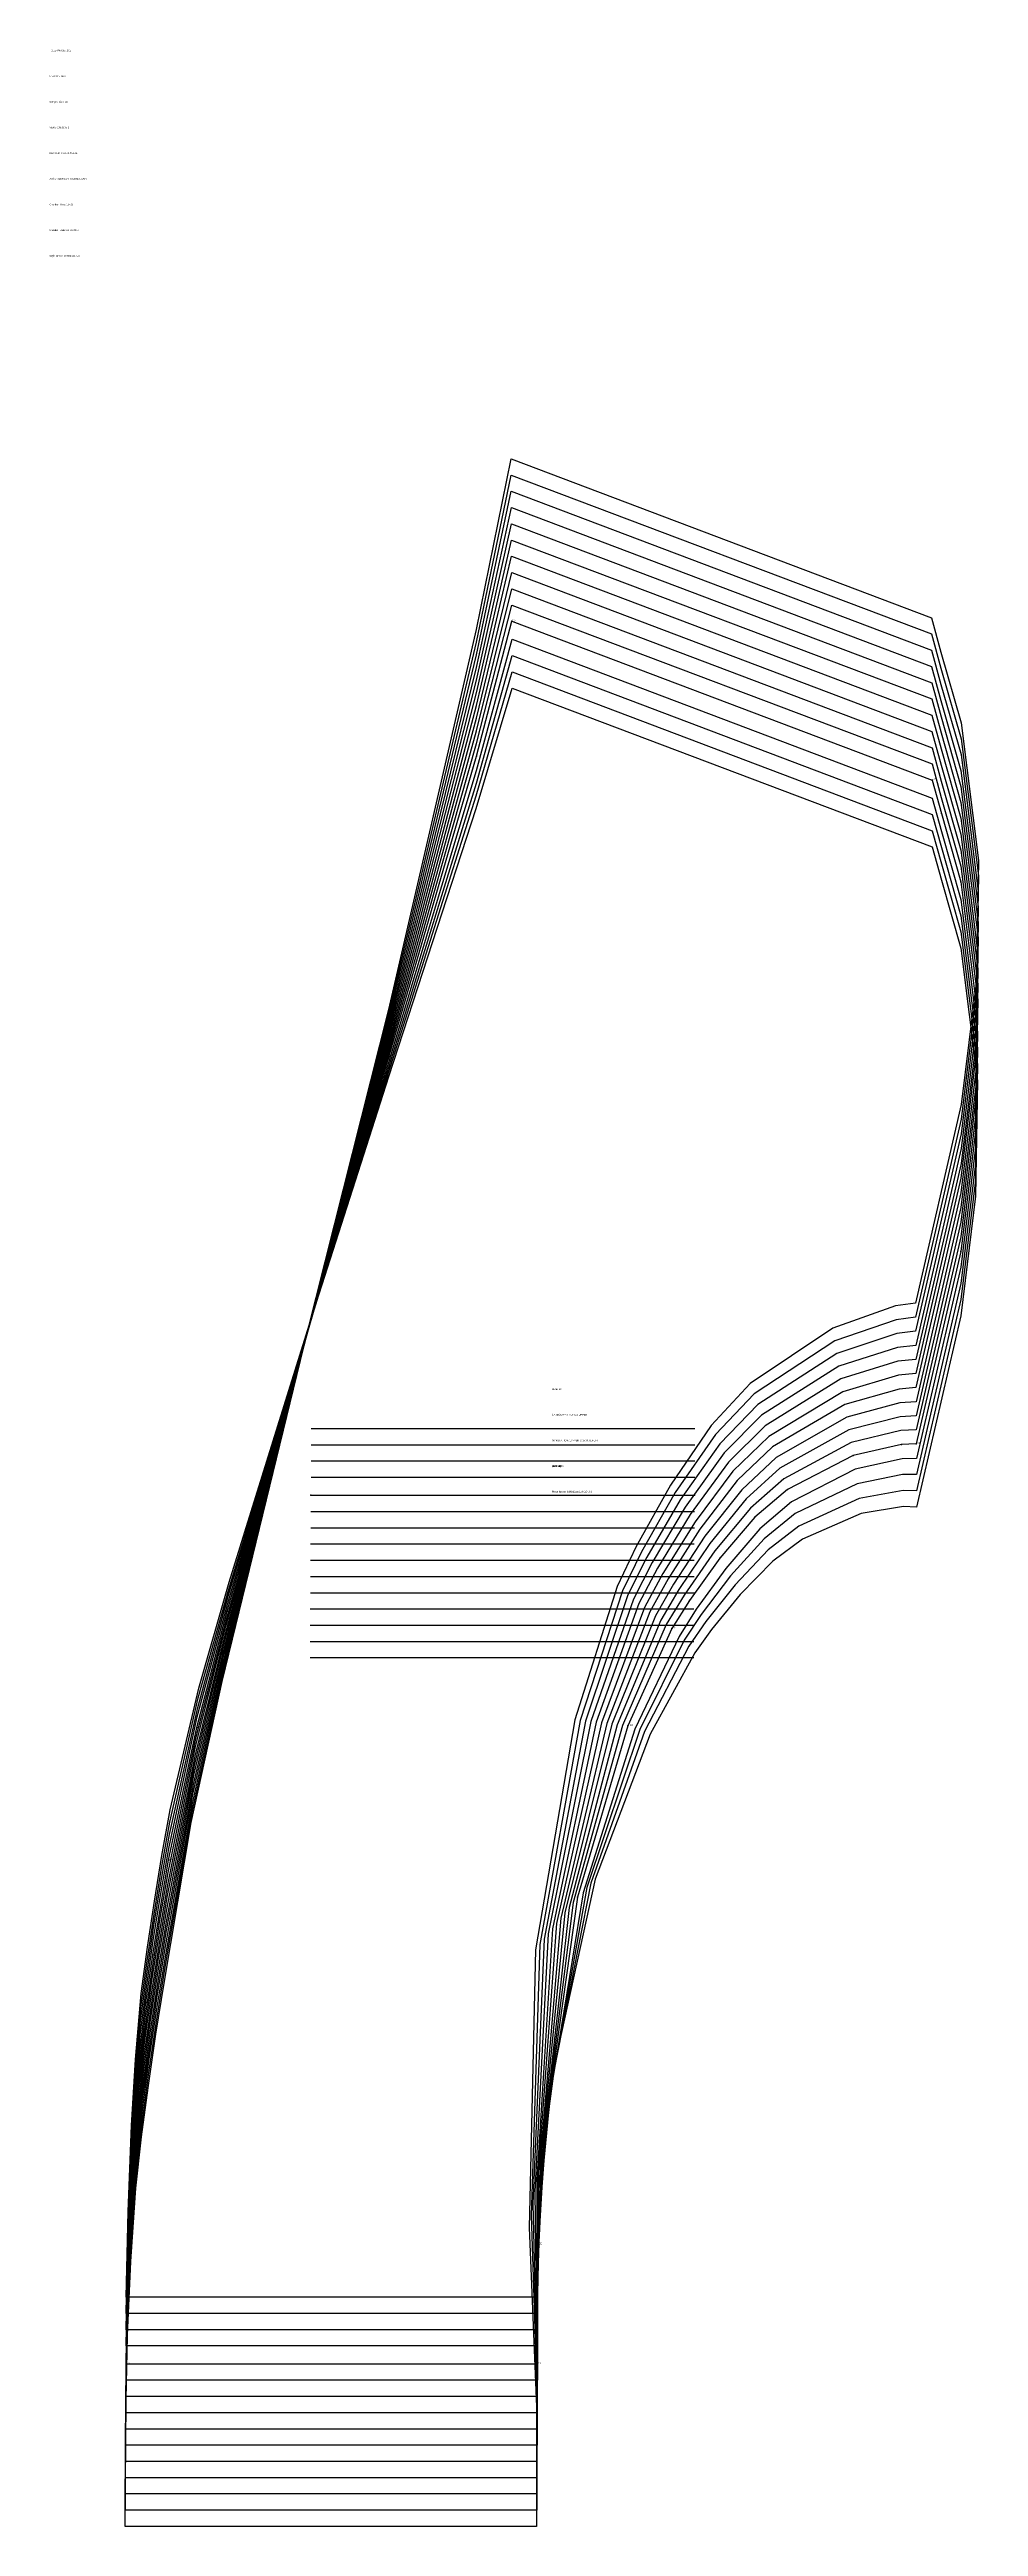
# Model space of a CAD drawing. Extents: x -839 to 1721, y -537 to 682.
# Drawn here: x 0 to 128.7, y -314.5 to 28.7 of the extents above; entities that cross this region are included whole.
import ezdxf

# ---------------------------------------------------------------- set-up
doc = ezdxf.new("R2010")
doc.units = 0

# ---------------------------------------------------------------- blocks, each defined once
blk = doc.blocks.new('GMG1016S19-CO U 1_42')
at = {"layer": '1'}
for points in [[(10.6299, -282.7605), (10.8738, -270.853), (11.3437, -258.948), (11.9126, -249.7938), (12.7102, -240.6524), (13.5662, -234.2592), (14.5263, -227.8812), (15.5804, -221.5363), (16.731, -215.2092), (20.6706, -198.3791), (24.8819, -183.6522), (36.2103, -147.3302), (47.0027, -113.6066), (59.1211, -76.4693), (64.0995, -59.7688)], [(64.0995, -59.7688), (122.329, -81.7906)], [(122.329, -81.7906), (123.5914, -86.3855), (126.2812, -95.8165), (128.5875, -114.1908), (128.2904, -130.203), (126.2584, -146.7612), (120.1268, -173.2636)], [(120.1268, -173.2636), (118.3412, -173.2001), (112.4662, -174.1399), (104.3407, -177.6985), (100.2285, -180.7769), (95.7047, -185.3997), (91.7398, -190.2283), (89.4157, -193.4541), (89.4157, -193.4541), (83.2485, -204.7495), (75.6286, -224.8383), (70.132, -249.8345), (67.6275, -266.1616), (67.6275, -282.7605)], [(67.6275, -282.7605), (10.6299, -282.7605)]]:
    blk.add_lwpolyline(points, dxfattribs=at)
at = {"layer": '5'}
blk.add_line((36.2382, -162.3696), (89.4004, -162.3696), dxfattribs=at)
at = {"layer": '6'}
blk.add_line((67.6275, -282.7605), (10.6299, -282.7605), dxfattribs=at)
at = {"layer": '7'}
blk.add_line((36.2382, -162.3696), (89.4004, -162.3696), dxfattribs=at)
at = {"layer": '1'}
for s, p in [('SIZE: 42', (69.6088, -167.7086)), ('Piece Name: GMG1016S19-CO U 1', (69.6088, -171.2646))]:
    blk.add_text(s, height=0.25, dxfattribs=at).set_placement(p)
blk = doc.blocks.new('GMG1016S19-CO U 1_44')
at = {"layer": '1'}
for points in [[(10.6299, -285.0084), (10.8585, -273.0043), (11.3158, -261.0079), (11.8745, -251.7801), (12.6645, -242.5624), (13.5205, -236.1185), (14.4781, -229.6923), (15.5322, -223.294), (16.6828, -216.9135), (20.6096, -199.6974), (24.8235, -184.625), (36.1849, -147.4598), (47.0129, -112.9462), (59.1338, -74.7065), (64.0995, -57.5183)], [(64.0995, -57.5183), (122.329, -79.5401)], [(122.329, -79.5401), (123.5914, -84.135), (126.2812, -93.5635), (128.5875, -111.9404), (128.2904, -127.95), (126.2584, -144.5134), (120.1268, -171.0132)], [(120.1268, -171.0132), (118.2701, -170.9802), (112.1893, -172.0622), (103.8175, -175.9052), (99.6011, -179.1691), (94.9884, -184.0485), (90.9574, -189.1361), (88.6029, -192.527), (88.6029, -192.527), (82.4586, -204.3761), (75.0037, -225.3819), (69.8628, -251.4245), (67.6275, -268.412), (67.6275, -285.0084)], [(67.6275, -285.0084), (10.6299, -285.0084)]]:
    blk.add_lwpolyline(points, dxfattribs=at)
at = {"layer": '5'}
blk.add_line((36.2382, -164.62), (89.4004, -164.62), dxfattribs=at)
at = {"layer": '6'}
blk.add_line((67.6275, -285.0084), (10.6299, -285.0084), dxfattribs=at)
at = {"layer": '7'}
blk.add_line((36.2382, -164.62), (89.4004, -164.62), dxfattribs=at)
at = {"layer": '1'}
for s, p in [('SIZE: 44', (69.6088, -167.7061)), ('Piece Name: GMG1016S19-CO U 1', (69.6088, -171.2621))]:
    blk.add_text(s, height=0.25, dxfattribs=at).set_placement(p)
blk = doc.blocks.new('GMG1016S19-CO U 1_46')
at = {"layer": '1'}
for points in [[(10.6299, -287.2588), (10.8433, -275.1633), (11.2853, -263.0679), (11.8364, -253.7638), (12.6188, -244.4751), (13.4722, -237.9803), (14.4273, -231.5007), (15.4814, -225.0491), (16.632, -218.6179), (20.5436, -201.0182), (24.765, -185.6029), (36.157, -147.5867), (47.0231, -112.2884), (59.1439, -72.9514), (64.0995, -55.2679)], [(64.0995, -55.2679), (122.329, -77.2872)], [(122.329, -77.2872), (123.5914, -81.8846), (126.2812, -91.3156), (128.5875, -109.69), (128.2904, -125.6996), (126.2584, -142.2629), (120.1268, -168.7602)], [(120.1268, -168.7602), (118.204, -168.7653), (111.9277, -170.02), (103.34, -174.1755), (99.0448, -177.6502), (94.3687, -182.8039), (90.3021, -188.1556), (87.9374, -191.7192), (87.9374, -191.7192), (81.7957, -204.1018), (74.4678, -225.9788), (69.6265, -253.0349), (67.6275, -270.6599), (67.6275, -287.2588)], [(67.6275, -287.2588), (10.6299, -287.2588)]]:
    blk.add_lwpolyline(points, dxfattribs=at)
at = {"layer": '5'}
blk.add_line((36.2382, -166.8704), (89.4004, -166.8704), dxfattribs=at)
at = {"layer": '6'}
blk.add_line((67.6275, -287.2588), (10.6299, -287.2588), dxfattribs=at)
at = {"layer": '7'}
blk.add_line((36.2382, -166.8704), (89.4004, -166.8704), dxfattribs=at)
at = {"layer": '1'}
for s, p in [('SIZE: 46', (69.6088, -167.7061)), ('Piece Name: GMG1016S19-CO U 1', (69.6088, -171.2621))]:
    blk.add_text(s, height=0.25, dxfattribs=at).set_placement(p)
blk = doc.blocks.new('GMG1016S19-CO U 1_48')
at = {"layer": '1'}
for points in [[(10.6299, -289.5093), (10.8281, -277.3173), (11.2573, -265.1252), (11.8009, -255.7526), (12.5756, -246.3877), (13.4265, -239.8396), (14.379, -233.3067), (15.4331, -226.8043), (16.5812, -220.3222), (20.4801, -202.3365), (24.7066, -186.5808), (36.1315, -147.7188), (47.0332, -111.628), (59.1566, -71.1886), (64.0995, -53.0175)], [(64.0995, -53.0175), (122.329, -75.0367)], [(122.329, -75.0367), (123.5914, -79.6316), (126.2812, -89.0652), (128.5875, -107.437), (128.2904, -123.4517), (126.2584, -140.0125), (120.1268, -166.5098)], [(120.1268, -166.5098), (118.1278, -166.5631), (111.6356, -168.0211), (102.8116, -172.56), (98.4327, -176.2786), (93.7006, -181.7523), (89.6087, -187.419), (87.2389, -191.1833), (87.2389, -191.1833), (81.1149, -204.0484), (73.9293, -226.7281), (69.3928, -254.7062), (67.6275, -272.9103), (67.6275, -289.5093)], [(67.6275, -289.5093), (10.6299, -289.5093)]]:
    blk.add_lwpolyline(points, dxfattribs=at)
at = {"layer": '5'}
blk.add_line((36.2382, -169.1209), (89.4004, -169.1209), dxfattribs=at)
at = {"layer": '6'}
blk.add_line((67.6275, -289.5093), (10.6299, -289.5093), dxfattribs=at)
at = {"layer": '7'}
blk.add_line((36.2382, -169.1209), (89.4004, -169.1209), dxfattribs=at)
at = {"layer": '1'}
for s, p in [('SIZE: 48', (69.6088, -167.7061)), ('Piece Name: GMG1016S19-CO U 1', (69.6088, -171.2621))]:
    blk.add_text(s, height=0.25, dxfattribs=at).set_placement(p)
blk = doc.blocks.new('GMG1016S19-CO U 1_50')
at = {"layer": '1'}
for points in [[(10.6096, -292.0111), (10.7925, -279.7099), (11.2065, -267.4138), (11.7399, -257.9548), (12.507, -248.5111), (13.3554, -241.902), (14.3079, -235.3133), (15.3594, -228.7525), (16.5075, -222.212), (20.3937, -203.7995), (24.6254, -187.6654), (36.0858, -147.8585), (47.0256, -110.8939), (59.1516, -69.2328), (64.0792, -50.5181)], [(64.0792, -50.5181), (122.3087, -72.5374)], [(122.3087, -72.5374), (123.5787, -77.1551), (126.2863, -86.6369), (128.6079, -105.1129), (128.3107, -121.2114), (126.2685, -137.8636), (120.1065, -164.5108)], [(120.1065, -164.5108), (118.044, -164.5717), (111.346, -166.0983), (102.2503, -170.8125), (97.7418, -174.6657), (92.8752, -180.3324), (88.6689, -186.1973), (86.2331, -190.0937), (86.2331, -190.0937), (80.1472, -203.5887), (73.1673, -227.3021), (69.0525, -256.4588), (67.6072, -275.4122), (67.6072, -292.0111)], [(67.6072, -292.0111), (10.6096, -292.0111)]]:
    blk.add_lwpolyline(points, dxfattribs=at)
at = {"layer": '2'}
for p in [(64.0792, -50.5181), (64.0792, -50.5181), (122.3087, -72.5374), (122.3087, -72.5374), (47.0256, -110.8939), (120.1065, -164.5108), (120.1065, -164.5108), (36.2179, -171.6228), (89.3801, -171.6228), (86.2331, -190.0937), (86.2331, -190.0937), (80.1472, -203.5887), (16.5075, -222.212), (12.507, -248.5111), (67.6072, -275.4122), (10.6096, -292.0111), (67.6072, -292.0111), (67.6072, -292.0111)]:
    blk.add_point(p, dxfattribs=at)
at = {"layer": '3'}
for p in [(59.1516, -69.2328), (123.5787, -77.1551), (126.2863, -86.6369), (128.6079, -105.1129), (128.3107, -121.2114), (126.2685, -137.8636), (36.0858, -147.8585), (118.044, -164.5717), (111.346, -166.0983), (102.2503, -170.8125), (97.7418, -174.6657), (92.8752, -180.3324), (24.6254, -187.6654), (88.6689, -186.1973), (20.3937, -203.7995), (15.3594, -228.7525), (73.1673, -227.3021), (14.3079, -235.3133), (13.3554, -241.902), (69.0525, -256.4588), (11.7399, -257.9548), (11.2065, -267.4138), (10.7925, -279.7099)]:
    blk.add_point(p, dxfattribs=at)
at = {"layer": '4'}
for p in [(86.2331, -190.0937, -3.998), (10.6096, -292.0111, -3.998), (67.6072, -292.0111, -3.998), (67.6072, -292.0111, -3.998)]:
    blk.add_point(p, dxfattribs=at)
at = {"layer": '5'}
blk.add_line((36.2179, -171.6228), (89.3801, -171.6228), dxfattribs=at)
at = {"layer": '6'}
blk.add_line((67.6072, -292.0111), (10.6096, -292.0111), dxfattribs=at)
at = {"layer": '7'}
blk.add_line((36.2179, -171.6228), (89.3801, -171.6228), dxfattribs=at)
at = {"layer": '1'}
for s, p in [('SIZE: 50', (69.6088, -157.0406)), ('CATEGORY: HALF CO UPPER', (69.6088, -160.5966)), ('ANNOTATION: 1XFABRIC 1X INTERLIN', (69.6088, -164.1526)), ('Quantity: 0', (69.6088, -167.7086)), ('Piece Name: GMG1016S19-CO U 1', (69.6088, -171.2646))]:
    blk.add_text(s, height=0.25, dxfattribs=at).set_placement(p)
at = {"layer": '2'}
for s, p in [('# 6', (64.0792, -50.5181)), ('# 6', (64.0792, -50.5181)), ('# 7', (122.3087, -72.5374)), ('# 7', (122.3087, -72.5374)), ('# 5', (47.0256, -110.8939)), ('# 8', (120.1065, -164.5108)), ('# 8', (120.1065, -164.5108)), ('# 9', (86.2331, -190.0937)), ('# 10', (80.1472, -203.5887)), ('# 4', (16.5075, -222.212)), ('# 3', (12.507, -248.5111)), ('# 11', (67.6072, -275.4122)), ('# 2', (10.6096, -292.0111)), ('# 1', (67.6072, -292.0111)), ('# 1', (67.6072, -292.0111))]:
    blk.add_text(s, height=0.25, dxfattribs=at).set_placement(p)
blk = doc.blocks.new('GMG1016S19-CO U 1_52')
at = {"layer": '1'}
for points in [[(10.5995, -294.2616), (10.7646, -281.8664), (11.1659, -269.4763), (11.6866, -259.9436), (12.4511, -250.4263), (13.297, -243.7664), (14.2469, -237.1243), (15.2985, -230.5127), (16.4465, -223.9188), (20.315, -205.1228), (24.5542, -188.6459), (36.0477, -147.9906), (47.0231, -110.2361), (59.149, -67.4751), (64.069, -48.2677)], [(64.069, -48.2677), (122.2985, -70.2869)], [(122.2985, -70.2869), (123.5711, -74.9199), (126.2889, -84.4322), (128.618, -102.9691), (128.3234, -119.121), (126.2762, -135.8266), (120.0963, -162.56)], [(120.0963, -162.56), (117.9627, -162.6566), (111.0641, -164.3355), (101.7321, -169.3444), (97.1296, -173.3957), (92.1817, -179.3266), (87.9247, -185.4531), (85.4685, -189.5171), (85.4685, -189.5171), (79.4081, -203.5099), (72.5806, -228.0362), (68.7909, -258.125), (67.5971, -277.6627), (67.5971, -294.2616)], [(67.5971, -294.2616), (10.5995, -294.2616)]]:
    blk.add_lwpolyline(points, dxfattribs=at)
at = {"layer": '5'}
blk.add_line((36.2077, -173.8732), (89.37, -173.8732), dxfattribs=at)
at = {"layer": '6'}
blk.add_line((67.5971, -294.2616), (10.5995, -294.2616), dxfattribs=at)
at = {"layer": '7'}
blk.add_line((36.2077, -173.8732), (89.37, -173.8732), dxfattribs=at)
at = {"layer": '1'}
for s, p in [('SIZE: 52', (69.6088, -167.7086)), ('Piece Name: GMG1016S19-CO U 1', (69.6088, -171.2646))]:
    blk.add_text(s, height=0.25, dxfattribs=at).set_placement(p)
blk = doc.blocks.new('GMG1016S19-CO U 1_54')
at = {"layer": '1'}
for points in [[(10.5868, -296.512), (10.7366, -284.0229), (11.1227, -271.5362), (11.6383, -261.9299), (12.3927, -252.3389), (13.236, -245.6257), (14.1834, -238.9328), (15.235, -232.2678), (16.3831, -225.6232), (20.2413, -206.4411), (24.4831, -189.6238), (36.0071, -148.1227), (47.0205, -109.5782), (59.1516, -65.7149), (64.0563, -46.0172)], [(64.0563, -46.0172), (122.2858, -68.0365)], [(122.2858, -68.0365), (123.5634, -72.6847), (126.2914, -82.2275), (128.6307, -100.8254), (128.3336, -117.028), (126.2812, -133.7895), (120.0836, -160.6093)], [(120.0836, -160.6093), (117.884, -160.7389), (110.7822, -162.5702), (101.2165, -167.8763), (96.5226, -172.1232), (91.501, -178.3182), (87.1906, -184.7038), (84.7091, -188.9354), (84.7091, -188.9354), (78.6715, -203.4236), (72.0014, -228.7652), (68.5343, -259.7862), (67.5844, -279.9131), (67.5844, -296.512)], [(67.5844, -296.512), (10.5868, -296.512)]]:
    blk.add_lwpolyline(points, dxfattribs=at)
at = {"layer": '5'}
blk.add_line((36.1951, -176.1237), (89.3572, -176.1237), dxfattribs=at)
at = {"layer": '6'}
blk.add_line((67.5844, -296.512), (10.5868, -296.512), dxfattribs=at)
at = {"layer": '7'}
blk.add_line((36.1951, -176.1237), (89.3572, -176.1237), dxfattribs=at)
at = {"layer": '1'}
for s, p in [('SIZE: 54', (69.6088, -167.7086)), ('Piece Name: GMG1016S19-CO U 1', (69.6088, -171.2646))]:
    blk.add_text(s, height=0.25, dxfattribs=at).set_placement(p)
blk = doc.blocks.new('GMG1016S19-CO U 1_56')
at = {"layer": '1'}
for points in [[(10.5766, -298.7625), (10.7087, -286.1768), (11.0821, -273.5962), (11.5901, -263.9162), (12.3343, -254.249), (13.1776, -247.485), (14.1225, -240.7387), (15.1715, -234.023), (16.3221, -227.325), (20.1651, -207.7594), (24.4145, -190.5991), (35.969, -148.2497), (47.0205, -108.9178), (59.149, -63.9547), (64.0461, -43.7668)], [(64.0461, -43.7668), (122.2757, -65.7861)], [(122.2757, -65.7861), (123.5558, -70.4495), (126.2914, -80.0228), (128.6434, -98.6791), (128.3437, -114.9351), (126.2889, -131.7499), (120.0735, -158.6586)], [(120.0735, -158.6586), (117.8053, -158.8212), (110.5002, -160.8049), (100.7034, -166.4056), (95.9155, -170.8532), (90.8178, -177.3098), (86.4515, -183.957), (83.9521, -188.3537), (83.9521, -188.3537), (77.9399, -203.3372), (71.4198, -229.4941), (68.2778, -261.4499), (67.5742, -282.1636), (67.5742, -298.7625)], [(67.5742, -298.7625), (10.5766, -298.7625)]]:
    blk.add_lwpolyline(points, dxfattribs=at)
at = {"layer": '5'}
blk.add_line((36.1849, -178.3741), (89.3471, -178.3741), dxfattribs=at)
at = {"layer": '6'}
blk.add_line((67.5742, -298.7625), (10.5766, -298.7625), dxfattribs=at)
at = {"layer": '7'}
blk.add_line((36.1849, -178.3741), (89.3471, -178.3741), dxfattribs=at)
at = {"layer": '1'}
for s, p in [('SIZE: 56', (69.6088, -167.7086)), ('Piece Name: GMG1016S19-CO U 1', (69.6088, -171.2646))]:
    blk.add_text(s, height=0.25, dxfattribs=at).set_placement(p)
blk = doc.blocks.new('GMG1016S19-CO U 1_58')
at = {"layer": '1'}
for points in [[(10.5639, -301.0129), (10.6833, -288.3332), (11.044, -275.6561), (11.5418, -265.9025), (12.281, -256.1616), (13.1191, -249.3442), (14.064, -242.5472), (15.113, -235.7781), (16.2611, -229.0293), (20.094, -209.0776), (24.3434, -191.577), (35.9334, -148.3792), (47.018, -108.2599), (59.1516, -62.197), (64.0335, -41.5164)], [(64.0335, -41.5164), (122.263, -63.5356)], [(122.263, -63.5356), (123.5507, -68.2143), (126.2965, -77.818), (128.6536, -96.5353), (128.3564, -112.8421), (126.2939, -129.7128), (120.0608, -156.7079)], [(120.0608, -156.7079), (117.724, -156.9035), (110.2208, -159.0396), (100.1904, -164.9375), (95.3085, -169.5806), (90.1345, -176.304), (85.7174, -183.2103), (83.1927, -187.7746), (83.1927, -187.7746), (77.2034, -203.2534), (70.8406, -230.2257), (68.0187, -263.111), (67.5615, -284.414), (67.5615, -301.0129)], [(67.5615, -301.0129), (10.5639, -301.0129)]]:
    blk.add_lwpolyline(points, dxfattribs=at)
at = {"layer": '5'}
blk.add_line((36.1722, -180.6245), (89.3344, -180.6245), dxfattribs=at)
at = {"layer": '6'}
blk.add_line((67.5615, -301.0129), (10.5639, -301.0129), dxfattribs=at)
at = {"layer": '7'}
blk.add_line((36.1722, -180.6245), (89.3344, -180.6245), dxfattribs=at)
at = {"layer": '1'}
for s, p in [('SIZE: 58', (69.6088, -167.7086)), ('Piece Name: GMG1016S19-CO U 1', (69.6088, -171.2646))]:
    blk.add_text(s, height=0.25, dxfattribs=at).set_placement(p)
blk = doc.blocks.new('GMG1016S19-CO U 1_60')
at = {"layer": '1'}
for points in [[(10.5512, -303.2634), (10.6554, -290.4871), (11.0008, -277.716), (11.4885, -267.8888), (12.2225, -258.0742), (13.0582, -251.2061), (14.0005, -244.3557), (15.0496, -237.5358), (16.2002, -230.7337), (20.0178, -210.3959), (24.2723, -192.5549), (35.8953, -148.5088), (47.0155, -107.5995), (59.1516, -60.4368), (64.0233, -39.2659)], [(64.0233, -39.2659), (122.2528, -61.2852)], [(122.2528, -61.2852), (123.5406, -65.9791), (126.2965, -75.6133), (128.6637, -94.389), (128.3666, -110.7517), (126.299, -127.6757), (120.0506, -154.7572)], [(120.0506, -154.7572), (117.6427, -154.9858), (109.9389, -157.2743), (99.6747, -163.4668), (94.7014, -168.3081), (89.4487, -175.2931), (84.9808, -182.4584), (82.4332, -187.1904), (82.4332, -187.1904), (76.4718, -203.167), (70.259, -230.9521), (67.7596, -264.7747), (67.5488, -286.6644), (67.5488, -303.2634)], [(67.5488, -303.2634), (10.5512, -303.2634)]]:
    blk.add_lwpolyline(points, dxfattribs=at)
at = {"layer": '5'}
blk.add_line((36.1595, -182.875), (89.3217, -182.875), dxfattribs=at)
at = {"layer": '6'}
blk.add_line((67.5488, -303.2634), (10.5512, -303.2634), dxfattribs=at)
at = {"layer": '7'}
blk.add_line((36.1595, -182.875), (89.3217, -182.875), dxfattribs=at)
at = {"layer": '1'}
for s, p in [('SIZE: 60', (69.6062, -167.7086)), ('Piece Name: GMG1016S19-CO U 1', (69.6062, -171.2646))]:
    blk.add_text(s, height=0.25, dxfattribs=at).set_placement(p)
blk = doc.blocks.new('GMG1016S19-CO U 1_62')
at = {"layer": '1'}
for points in [[(10.5411, -305.5138), (10.6299, -292.6436), (10.9602, -279.776), (11.4402, -269.875), (12.1667, -259.9868), (12.9998, -253.0653), (13.9421, -246.1642), (14.9886, -239.2909), (16.1367, -232.438), (19.9416, -211.7167), (24.2037, -193.5328), (35.8598, -148.6383), (47.0155, -106.9417), (59.1516, -58.6766), (64.0106, -37.0155)], [(64.0106, -37.0155), (122.2401, -59.0347)], [(122.2401, -59.0347), (123.5355, -63.7439), (126.3016, -73.4086), (128.6764, -92.2452), (128.3818, -108.6587), (126.3066, -125.6361), (120.0379, -152.8065)], [(120.0379, -152.8065), (117.564, -153.0681), (109.6595, -155.5116), (99.1616, -161.9987), (94.0969, -167.0355), (88.7654, -174.2847), (84.2468, -181.7116), (81.6763, -186.6113), (81.6763, -186.6113), (75.7378, -203.0832), (69.6824, -231.6836), (67.5031, -266.4359), (67.5387, -288.9149), (67.5387, -305.5138)], [(67.5387, -305.5138), (10.5411, -305.5138)]]:
    blk.add_lwpolyline(points, dxfattribs=at)
at = {"layer": '5'}
blk.add_line((36.1493, -185.1254), (89.3115, -185.1254), dxfattribs=at)
at = {"layer": '6'}
blk.add_line((67.5387, -305.5138), (10.5411, -305.5138), dxfattribs=at)
at = {"layer": '7'}
blk.add_line((36.1493, -185.1254), (89.3115, -185.1254), dxfattribs=at)
at = {"layer": '1'}
for s, p in [('SIZE: 62', (69.6088, -167.7086)), ('Piece Name: GMG1016S19-CO U 1', (69.6088, -171.2646))]:
    blk.add_text(s, height=0.25, dxfattribs=at).set_placement(p)
blk = doc.blocks.new('GMG1016S19-CO U 1_64')
at = {"layer": '1'}
for points in [[(10.5309, -307.7642), (10.602, -294.8001), (10.9195, -281.8359), (11.3945, -271.8613), (12.1133, -261.8995), (12.9439, -254.9272), (13.8812, -247.9726), (14.9276, -241.0486), (16.0783, -234.1423), (19.8705, -213.0349), (24.1377, -194.5107), (35.8242, -148.7679), (47.0155, -106.2813), (59.1516, -56.9164), (64.0004, -34.765)], [(64.0004, -34.765), (122.2299, -56.7843)], [(122.2299, -56.7843), (123.5304, -61.5087), (126.3016, -71.2039), (128.6892, -90.1015), (128.392, -106.5657), (126.3143, -123.599), (120.0278, -150.8557)], [(120.0278, -150.8557), (117.4878, -151.1504), (109.375, -153.7463), (98.646, -160.5281), (93.4898, -165.763), (88.0796, -173.2763), (83.5076, -180.9623), (80.9168, -186.0297), (80.9168, -186.0297), (75.0012, -202.9968), (69.0982, -232.4126), (67.244, -268.0996), (67.5285, -291.1653), (67.5285, -307.7642)], [(67.5285, -307.7642), (10.5309, -307.7642)]]:
    blk.add_lwpolyline(points, dxfattribs=at)
at = {"layer": '5'}
blk.add_line((36.1392, -187.3759), (89.3014, -187.3759), dxfattribs=at)
at = {"layer": '6'}
blk.add_line((67.5285, -307.7642), (10.5309, -307.7642), dxfattribs=at)
at = {"layer": '7'}
blk.add_line((36.1392, -187.3759), (89.3014, -187.3759), dxfattribs=at)
at = {"layer": '1'}
for s, p in [('SIZE: 64', (69.6088, -167.7086)), ('Piece Name: GMG1016S19-CO U 1', (69.6088, -171.2646))]:
    blk.add_text(s, height=0.25, dxfattribs=at).set_placement(p)
blk = doc.blocks.new('GMG1016S19-CO U 1_66')
at = {"layer": '1'}
for points in [[(10.5182, -310.0147), (10.5766, -296.954), (10.8814, -283.8959), (11.3437, -273.8476), (12.0549, -263.8121), (12.8829, -256.7864), (13.8202, -249.7811), (14.8667, -242.8037), (16.0147, -235.8467), (19.7943, -214.3532), (24.064, -195.4886), (35.7836, -148.8999), (47.0129, -105.6234), (59.1541, -55.1561), (63.9877, -32.5146)], [(63.9877, -32.5146), (122.2172, -54.5339)], [(122.2172, -54.5339), (123.5228, -59.2735), (126.3066, -68.9992), (128.6993, -87.9552), (128.4047, -104.4728), (126.3193, -121.5619), (120.0151, -148.905)], [(120.0151, -148.905), (117.4065, -149.2327), (109.0981, -151.9784), (98.1329, -159.0574), (92.8828, -164.4905), (87.3964, -172.2654), (82.7736, -180.2105), (80.1574, -185.4454), (80.1574, -185.4454), (74.2671, -202.908), (68.5191, -233.139), (66.9875, -269.7607), (67.5158, -293.4158), (67.5158, -310.0147)], [(67.5158, -310.0147), (10.5182, -310.0147)]]:
    blk.add_lwpolyline(points, dxfattribs=at)
at = {"layer": '5'}
blk.add_line((36.1265, -189.6263), (89.2887, -189.6263), dxfattribs=at)
at = {"layer": '6'}
blk.add_line((67.5158, -310.0147), (10.5182, -310.0147), dxfattribs=at)
at = {"layer": '7'}
blk.add_line((36.1265, -189.6263), (89.2887, -189.6263), dxfattribs=at)
at = {"layer": '1'}
for s, p in [('SIZE: 66', (69.6088, -167.7086)), ('Piece Name: GMG1016S19-CO U 1', (69.6088, -171.2646))]:
    blk.add_text(s, height=0.25, dxfattribs=at).set_placement(p)
blk = doc.blocks.new('GMG1016S19-CO U 1_68')
at = {"layer": '1'}
for points in [[(10.508, -312.2651), (10.5512, -299.1105), (10.8408, -285.9558), (11.2954, -275.8339), (11.999, -265.7247), (12.8245, -258.6483), (13.7618, -251.5896), (14.8057, -244.5614), (15.9538, -237.551), (19.7206, -215.674), (23.9954, -196.464), (35.748, -149.0269), (47.0129, -104.963), (59.1541, -53.3959), (63.9776, -30.2642)], [(63.9776, -30.2642), (122.2071, -52.2834)], [(122.2071, -52.2834), (123.5152, -57.0358), (126.3092, -66.7944), (128.712, -85.8114), (128.4174, -102.3824), (126.327, -119.5223), (120.0049, -146.9543)], [(120.0049, -146.9543), (117.3277, -147.315), (108.8162, -150.2157), (97.6199, -157.5893), (92.2783, -163.2205), (86.7156, -171.257), (82.0395, -179.4638), (79.4005, -184.8663), (79.4005, -184.8663), (73.5331, -202.8241), (67.94, -233.868), (66.7309, -271.4244), (67.5056, -295.6662), (67.5056, -312.2651)], [(67.5056, -312.2651), (10.508, -312.2651)]]:
    blk.add_lwpolyline(points, dxfattribs=at)
at = {"layer": '5'}
blk.add_line((36.1163, -191.8767), (89.2785, -191.8767), dxfattribs=at)
at = {"layer": '6'}
blk.add_line((67.5056, -312.2651), (10.508, -312.2651), dxfattribs=at)
at = {"layer": '7'}
blk.add_line((36.1163, -191.8767), (89.2785, -191.8767), dxfattribs=at)
at = {"layer": '1'}
for s, p in [('SIZE: 68', (69.6088, -167.7086)), ('Piece Name: GMG1016S19-CO U 1', (69.6088, -171.2646))]:
    blk.add_text(s, height=0.25, dxfattribs=at).set_placement(p)
blk = doc.blocks.new('GMG1016S19-CO U 1_70')
at = {"layer": '1'}
for points in [[(10.4953, -314.5156), (10.5233, -301.2644), (10.8001, -288.0157), (11.2446, -277.8202), (11.9431, -267.6373), (12.7661, -260.5075), (13.7008, -253.3981), (14.7448, -246.3166), (15.8928, -239.2553), (19.647, -216.9923), (23.9269, -197.4419), (35.7099, -149.159), (47.0104, -104.3051), (59.1541, -51.6382), (63.9649, -28.0137)], [(63.9649, -28.0137), (122.1944, -50.033)], [(122.1944, -50.033), (123.5075, -54.8006), (126.3117, -64.5897), (128.7222, -83.6651), (128.4275, -100.2894), (126.332, -117.4852), (119.9922, -145.0036)], [(119.9922, -145.0036), (117.2465, -145.3973), (108.5368, -148.4503), (97.1068, -156.1186), (91.6712, -161.9454), (86.0298, -170.2461), (81.3029, -178.7119), (78.641, -184.2821), (78.641, -184.2821), (72.799, -202.7378), (67.3583, -234.597), (66.4719, -273.0856), (67.4929, -297.9167), (67.4929, -314.5156)], [(67.4929, -314.5156), (10.4953, -314.5156)]]:
    blk.add_lwpolyline(points, dxfattribs=at)
at = {"layer": '5'}
blk.add_line((36.1036, -194.1272), (89.2658, -194.1272), dxfattribs=at)
at = {"layer": '6'}
blk.add_line((67.4929, -314.5156), (10.4953, -314.5156), dxfattribs=at)
at = {"layer": '7'}
blk.add_line((36.1036, -194.1272), (89.2658, -194.1272), dxfattribs=at)
at = {"layer": '1'}
for s, p in [('SIZE: 70', (69.6088, -167.7086)), ('Piece Name: GMG1016S19-CO U 1', (69.6088, -171.2646))]:
    blk.add_text(s, height=0.25, dxfattribs=at).set_placement(p)

msp = doc.modelspace()

# ---------------------------------------------------------------- block references
at = {"layer": '1'}
for name in ['GMG1016S19-CO U 1_70', 'GMG1016S19-CO U 1_68', 'GMG1016S19-CO U 1_66', 'GMG1016S19-CO U 1_64', 'GMG1016S19-CO U 1_62', 'GMG1016S19-CO U 1_60', 'GMG1016S19-CO U 1_58', 'GMG1016S19-CO U 1_56', 'GMG1016S19-CO U 1_54', 'GMG1016S19-CO U 1_52', 'GMG1016S19-CO U 1_50', 'GMG1016S19-CO U 1_48', 'GMG1016S19-CO U 1_46', 'GMG1016S19-CO U 1_44', 'GMG1016S19-CO U 1_42']:
    msp.add_blockref(name, (0, 0), dxfattribs=at)

# ---------------------------------------------------------------- texts
for s, p in [('TOLERANCE: .152', (0, 28.45)), ('Units: METRIC', (0, 24.89)), ('Sample Size: 50', (0, 21.34)), ('VERSION: 10.0.1', (0, 17.78)), ('PRODUCT: ACCUMARK', (0, 14.22)), ('Author: GERBER TECHNOLOGY', (0, 10.67)), ('Creation Time: 10:31', (0, 7.11)), ('Creation Date: 23-10-2017', (0, 3.56)), ('Style Name: GMG1016S19', (0, 0))]:
    msp.add_text(s, height=0.25, dxfattribs=at).set_placement(p)

doc.saveas('drawing.dxf')
